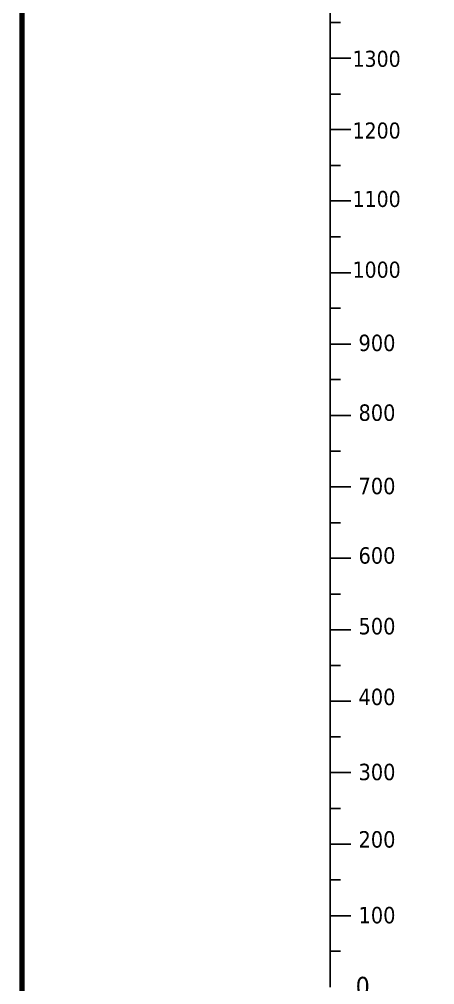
# Model space of a CAD drawing. Header units: inches. Extents: x 100535554 to 201081702, y 63708552 to 127420865.
# Drawn here: x 100541265.2 to 100541381.8, y 63710211.8 to 63710482.5 of the extents above; entities that cross this region are included whole.
import ezdxf

# ---------------------------------------------------------------- set-up
doc = ezdxf.new("R2010")
doc.units = ezdxf.units.IN
doc.header["$MEASUREMENT"] = 0
doc.layers.add('BORDER', color=7, linetype='Continuous')
doc.styles.add('Tahoma$001H0', font='tahoma.ttf')

# ---------------------------------------------------------------- blocks, each defined once
blk = doc.blocks.new('Title Frame_Al Bayt')
at = {"layer": 'BORDER', "const_width": 1.54}
blk.add_lwpolyline([(897.37, 420.3), (897.37, -410.23), (2066.28, -410.23), (2066.28, 420.3)], close=True, dxfattribs=at)

msp = doc.modelspace()

# ---------------------------------------------------------------- linework, layer by layer
at = {"color": 7, "linetype": 'Continuous', "lineweight": -2, "true_color": 0x000007}
for p, q in [((100541352.464, 63710211.141), (100541352.464, 63710611.894)), ((100541352.464, 63710481.601), (100541355.351, 63710481.601)), ((100541352.464, 63710471.635), (100541358.239, 63710471.635)), ((100541352.464, 63710461.577), (100541355.351, 63710461.577)), ((100541352.464, 63710451.612), (100541358.239, 63710451.612)), ((100541352.464, 63710441.553), (100541355.351, 63710441.553)), ((100541352.464, 63710431.588), (100541358.239, 63710431.588)), ((100541352.464, 63710421.53), (100541355.351, 63710421.53)), ((100541352.464, 63710411.471), (100541358.239, 63710411.471)), ((100541352.464, 63710401.506), (100541355.351, 63710401.506)), ((100541352.464, 63710391.447), (100541358.239, 63710391.447)), ((100541352.464, 63710381.482), (100541355.351, 63710381.482)), ((100541352.464, 63710371.424), (100541358.239, 63710371.424)), ((100541352.464, 63710361.459), (100541355.351, 63710361.459)), ((100541352.464, 63710351.4), (100541358.239, 63710351.4)), ((100541352.464, 63710341.342), (100541355.351, 63710341.342)), ((100541352.464, 63710331.376), (100541358.239, 63710331.376)), ((100541352.464, 63710321.318), (100541355.351, 63710321.318)), ((100541352.464, 63710311.353), (100541358.239, 63710311.353)), ((100541352.464, 63710301.294), (100541355.351, 63710301.294)), ((100541352.464, 63710291.329), (100541358.239, 63710291.329)), ((100541352.464, 63710281.271), (100541355.351, 63710281.271)), ((100541352.464, 63710271.305), (100541358.239, 63710271.305)), ((100541352.464, 63710261.247), (100541355.351, 63710261.247)), ((100541352.464, 63710251.189), (100541358.239, 63710251.189)), ((100541352.464, 63710241.223), (100541355.351, 63710241.223)), ((100541352.464, 63710241.223), (100541355.351, 63710241.223)), ((100541352.464, 63710231.165), (100541358.239, 63710231.165)), ((100541352.464, 63710211.141), (100541352.464, 63710231.165)), ((100541352.464, 63710221.2), (100541355.351, 63710221.2)), ((100541352.464, 63710211.141), (100541352.464, 63710221.2))]:
    msp.add_line(p, q, dxfattribs=at)

# ---------------------------------------------------------------- block references
msp.add_blockref('Title Frame_Al Bayt', (100540368.565, 63710328.157))

# ---------------------------------------------------------------- texts
at = {"color": 7, "true_color": 0x000007, "style": 'Tahoma$001H0'}
for s, height, p in [('1300', 4.4999, (100541358.704, 63710469.214)), ('1200', 4.4999, (100541358.704, 63710449.097)), ('1100', 4.5002, (100541358.704, 63710429.912)), ('1000', 4.5002, (100541358.704, 63710410.074)), ('900', 4.6054, (100541360.381, 63710389.492)), ('800', 4.6023, (100541360.381, 63710369.934)), ('700', 4.6054, (100541360.381, 63710349.351)), ('600', 4.6054, (100541360.381, 63710329.886)), ('500', 4.6054, (100541360.381, 63710310.049)), ('400', 4.6054, (100541360.381, 63710290.212)), ('300', 4.6048, (100541360.381, 63710269.163)), ('200', 4.6048, (100541360.381, 63710250.257)), ('100', 4.6054, (100541360.381, 63710229.023))]:
    msp.add_text(s, height=height, dxfattribs=at).set_placement(p)
msp.add_text('0', height=5.284, rotation=180, dxfattribs=at).set_placement((100541363.547, 63710214.014))

doc.saveas('drawing.dxf')
